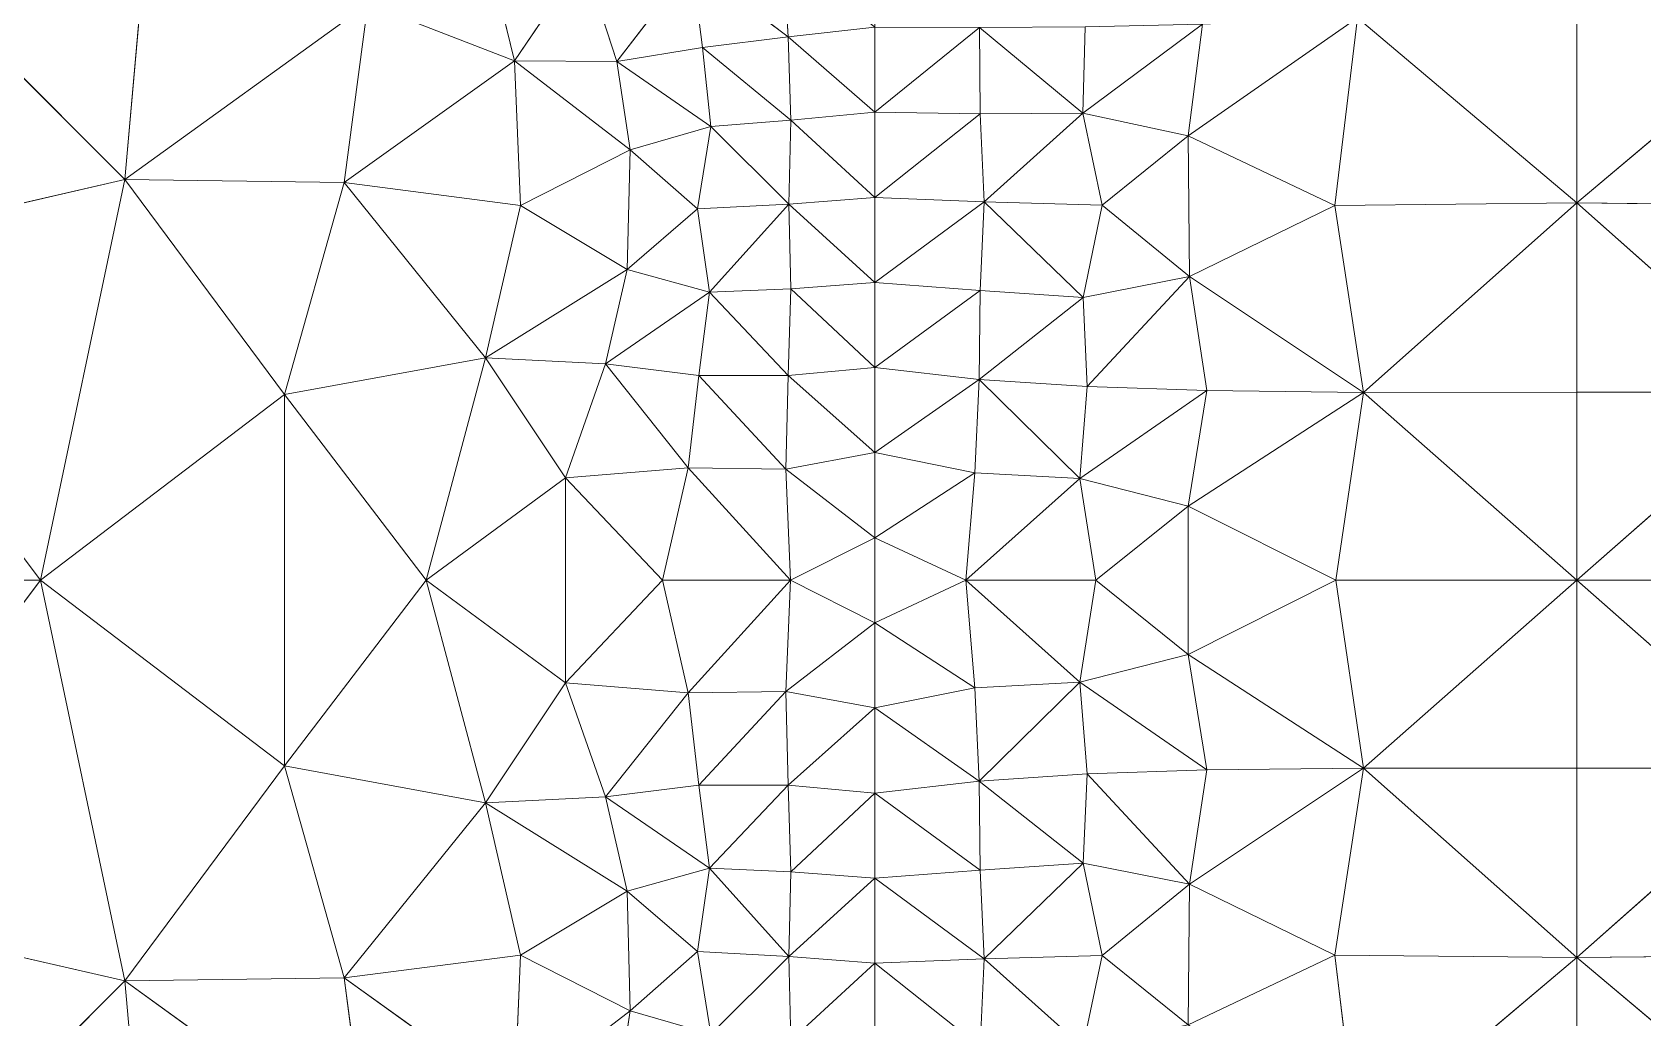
# Model space of a CAD drawing. Header units: metres. Extents: x 0 to 8, y 0 to 4.
# Drawn here: x 0.7 to 1.273, y 0.344 to 0.695 of the extents above; entities that cross this region are included whole.
import ezdxf

# ---------------------------------------------------------------- set-up
doc = ezdxf.new("R2010")
doc.units = ezdxf.units.M
doc.header["$MEASUREMENT"] = 0
for name, color, linetype, lineweight in [('DL_FE_MESH', 134, 'Continuous', 0), ('DL_FE_MESH_CELLS_10', 132, 'Continuous', 0), ('DL_FE_MESH_CELLS_9', 132, 'Continuous', 0), ('DL_TOPOLOGY', 7, 'Continuous', 0)]:
    doc.layers.add(name, color=color, linetype=linetype, lineweight=lineweight)

msp = doc.modelspace()

# ---------------------------------------------------------------- linework, layer by layer
at = {"layer": 'DL_FE_MESH'}
for p, q in [((0.87165, 0.68498), (0.85452, 0.75472)), ((0.73293, 0.64267), (0.74164, 0.74164)), ((0.73293, 0.64267), (0.64267, 0.73293)), ((0.96732, 0.72384), (0.9691, 0.69349)), ((0.87165, 0.68498), (0.89625, 0.72128)), ((0.90815, 0.68477), (0.89625, 0.72128)), ((0.93486, 0.71946), (0.90815, 0.68477)), ((0.9386, 0.6897), (0.93486, 0.71946)), ((0.9691, 0.69349), (0.93486, 0.71946)), ((0.73293, 0.64267), (0.81945, 0.70515)), ((0.81945, 0.70515), (0.81098, 0.6416)), ((0.87165, 0.68498), (0.81945, 0.70515)), ((1.11154, 0.65831), (1.17181, 0.70024)), ((1.16384, 0.63343), (1.17181, 0.70024)), ((1.25, 0.63437), (1.17181, 0.70024)), ((1.25, 0.63437), (1.25, 0.70417)), ((1.32819, 0.70024), (1.25, 0.63437)), ((1, 0.69697), (0.9691, 0.69349)), ((1.03721, 0.69682), (1, 0.66667)), ((1.03749, 0.66609), (1.03721, 0.69682)), ((1.07403, 0.6663), (1.03721, 0.69682)), ((1.11661, 0.69801), (1.07403, 0.6663)), ((1.07403, 0.6663), (1.07489, 0.69706)), ((1.11154, 0.65831), (1.11661, 0.69801)), ((0.90815, 0.68477), (0.9386, 0.6897)), ((0.9386, 0.6897), (0.9691, 0.69349)), ((0.94153, 0.66161), (0.9386, 0.6897)), ((0.97011, 0.66387), (0.9386, 0.6897)), ((0.9691, 0.69349), (1, 0.66667)), ((0.9691, 0.69349), (0.97011, 0.66387)), ((0.87165, 0.68498), (0.81098, 0.6416)), ((0.87381, 0.63349), (0.87165, 0.68498)), ((0.91282, 0.65325), (0.87165, 0.68498)), ((0.90815, 0.68477), (0.87165, 0.68498)), ((0.91282, 0.65325), (0.90815, 0.68477)), ((0.94153, 0.66161), (0.90815, 0.68477)), ((1, 0.66667), (0.97011, 0.66387)), ((1, 0.66667), (1.03749, 0.66609)), ((1.03749, 0.66609), (1, 0.63636)), ((1.03749, 0.66609), (1.07403, 0.6663)), ((1.03893, 0.63478), (1.03749, 0.66609)), ((1.07403, 0.6663), (1.03893, 0.63478)), ((1.08088, 0.63358), (1.07403, 0.6663)), ((1.07403, 0.6663), (1.11154, 0.65831)), ((0.91282, 0.65325), (0.94153, 0.66161)), ((0.9368, 0.63223), (0.94153, 0.66161)), ((0.94153, 0.66161), (0.97011, 0.66387)), ((0.96934, 0.63396), (0.94153, 0.66161)), ((0.97011, 0.66387), (0.96934, 0.63396)), ((0.97011, 0.66387), (1, 0.63636)), ((1.08088, 0.63358), (1.11154, 0.65831)), ((1.11154, 0.65831), (1.11201, 0.60816)), ((1.16384, 0.63343), (1.11154, 0.65831)), ((0.87381, 0.63349), (0.91282, 0.65325)), ((0.91282, 0.65325), (0.91176, 0.61071)), ((0.9368, 0.63223), (0.91282, 0.65325)), ((0.61575, 0.61575), (0.73293, 0.64267)), ((0.70286, 0.5), (0.73293, 0.64267)), ((0.78972, 0.56611), (0.73293, 0.64267)), ((0.73293, 0.64267), (0.81098, 0.6416)), ((0.78972, 0.56611), (0.81098, 0.6416)), ((0.81098, 0.6416), (0.87381, 0.63349)), ((0.86137, 0.57925), (0.81098, 0.6416)), ((0.86137, 0.57925), (0.87381, 0.63349)), ((0.91176, 0.61071), (0.87381, 0.63349)), ((0.91176, 0.61071), (0.9368, 0.63223)), ((0.9368, 0.63223), (0.96934, 0.63396)), ((0.94106, 0.60254), (0.9368, 0.63223)), ((0.96934, 0.63396), (0.94106, 0.60254)), ((1, 0.63636), (0.96934, 0.63396)), ((0.96934, 0.63396), (1, 0.60606)), ((0.96934, 0.63396), (0.97004, 0.60377)), ((1, 0.63636), (1.03893, 0.63478)), ((1.03893, 0.63478), (1, 0.60606)), ((1.03752, 0.60324), (1.03893, 0.63478)), ((1.03893, 0.63478), (1.08088, 0.63358)), ((1.07422, 0.60073), (1.03893, 0.63478)), ((1.07422, 0.60073), (1.08088, 0.63358)), ((1.11201, 0.60816), (1.08088, 0.63358)), ((1.11201, 0.60816), (1.16384, 0.63343)), ((1.16384, 0.63343), (1.25, 0.63437)), ((1.17397, 0.56691), (1.16384, 0.63343)), ((1.25, 0.63437), (1.17397, 0.56691)), ((1.25, 0.56695), (1.25, 0.63437)), ((1.25, 0.63437), (1.33616, 0.63343)), ((1.32603, 0.56691), (1.25, 0.63437)), ((0.70286, 0.5), (0.61575, 0.61575)), ((0.86137, 0.57925), (0.91176, 0.61071)), ((0.90407, 0.57705), (0.91176, 0.61071)), ((0.94106, 0.60254), (0.91176, 0.61071)), ((1.07422, 0.60073), (1.11201, 0.60816)), ((1.11201, 0.60816), (1.07554, 0.56897)), ((1.11819, 0.56755), (1.11201, 0.60816)), ((1.17397, 0.56691), (1.11201, 0.60816)), ((0.94106, 0.60254), (0.90407, 0.57705)), ((0.9373, 0.57296), (0.94106, 0.60254)), ((0.94106, 0.60254), (0.97004, 0.60377)), ((0.96908, 0.57291), (0.94106, 0.60254)), ((0.97004, 0.60377), (0.96908, 0.57291)), ((1, 0.60606), (0.97004, 0.60377)), ((0.97004, 0.60377), (1, 0.57576)), ((1, 0.60606), (1.03752, 0.60324)), ((1.03752, 0.60324), (1, 0.57576)), ((1.03712, 0.57154), (1.03752, 0.60324)), ((1.03752, 0.60324), (1.07422, 0.60073)), ((1.07422, 0.60073), (1.03712, 0.57154)), ((1.07554, 0.56897), (1.07422, 0.60073)), ((0.78972, 0.56611), (0.86137, 0.57925)), ((0.84026, 0.5), (0.86137, 0.57925)), ((0.88985, 0.53649), (0.86137, 0.57925)), ((0.86137, 0.57925), (0.90407, 0.57705)), ((0.88985, 0.53649), (0.90407, 0.57705)), ((0.90407, 0.57705), (0.9373, 0.57296)), ((0.93347, 0.5401), (0.90407, 0.57705)), ((1, 0.57576), (0.96908, 0.57291)), ((1, 0.57576), (1.03712, 0.57154)), ((0.93347, 0.5401), (0.9373, 0.57296)), ((0.9373, 0.57296), (0.96908, 0.57291)), ((0.96833, 0.53955), (0.9373, 0.57296)), ((0.96908, 0.57291), (0.96833, 0.53955)), ((0.96908, 0.57291), (1, 0.54545)), ((1.03712, 0.57154), (1, 0.54545)), ((1.03558, 0.5383), (1.03712, 0.57154)), ((1.03712, 0.57154), (1.07554, 0.56897)), ((1.07298, 0.53623), (1.03712, 0.57154)), ((1.07298, 0.53623), (1.07554, 0.56897)), ((1.07554, 0.56897), (1.11819, 0.56755)), ((0.70286, 0.5), (0.78972, 0.56611)), ((0.78972, 0.56611), (0.78972, 0.43389)), ((0.84026, 0.5), (0.78972, 0.56611)), ((1.11819, 0.56755), (1.07298, 0.53623)), ((1.11153, 0.52641), (1.11819, 0.56755)), ((1.11153, 0.52641), (1.17397, 0.56691)), ((1.11819, 0.56755), (1.17397, 0.56691)), ((1.16415, 0.5), (1.17397, 0.56691)), ((1.17397, 0.56691), (1.25, 0.56695)), ((1.25, 0.5), (1.17397, 0.56691)), ((1.25, 0.5), (1.25, 0.56695)), ((1.25, 0.56695), (1.32603, 0.56691)), ((1.32603, 0.56691), (1.25, 0.5)), ((1, 0.54545), (0.96833, 0.53955)), ((1, 0.54545), (1.03558, 0.5383)), ((0.88985, 0.53649), (0.93347, 0.5401)), ((0.92431, 0.5), (0.93347, 0.5401)), ((0.93347, 0.5401), (0.96833, 0.53955)), ((0.96989, 0.5), (0.93347, 0.5401)), ((0.96833, 0.53955), (1, 0.51515)), ((0.96833, 0.53955), (0.96989, 0.5)), ((0.84026, 0.5), (0.88985, 0.53649)), ((0.88985, 0.53649), (0.88985, 0.46351)), ((0.92431, 0.5), (0.88985, 0.53649)), ((1, 0.51515), (1.03558, 0.5383)), ((1.03242, 0.5), (1.03558, 0.5383)), ((1.07298, 0.53623), (1.03242, 0.5)), ((1.03558, 0.5383), (1.07298, 0.53623)), ((1.07869, 0.5), (1.07298, 0.53623)), ((1.07298, 0.53623), (1.11153, 0.52641)), ((1.07869, 0.5), (1.11153, 0.52641)), ((1.11153, 0.52641), (1.11153, 0.47359)), ((1.16415, 0.5), (1.11153, 0.52641)), ((1, 0.51515), (0.96989, 0.5)), ((1, 0.51515), (1.03242, 0.5)), ((0.70286, 0.5), (0.5, 0.5)), ((0.61575, 0.38425), (0.70286, 0.5)), ((0.73293, 0.35733), (0.70286, 0.5)), ((0.78972, 0.43389), (0.70286, 0.5)), ((0.78972, 0.43389), (0.84026, 0.5)), ((0.84026, 0.5), (0.86137, 0.42075)), ((0.88985, 0.46351), (0.84026, 0.5)), ((0.88985, 0.46351), (0.92431, 0.5)), ((0.93347, 0.4599), (0.92431, 0.5)), ((0.92431, 0.5), (0.96989, 0.5)), ((0.96989, 0.5), (0.93347, 0.4599)), ((0.96989, 0.5), (0.96833, 0.46045)), ((1, 0.48485), (0.96989, 0.5)), ((1, 0.48485), (1.03242, 0.5)), ((1.03558, 0.4617), (1.03242, 0.5)), ((1.03242, 0.5), (1.07869, 0.5)), ((1.07298, 0.46377), (1.03242, 0.5)), ((1.07298, 0.46377), (1.07869, 0.5)), ((1.11153, 0.47359), (1.07869, 0.5)), ((1.11153, 0.47359), (1.16415, 0.5)), ((1.17397, 0.43309), (1.16415, 0.5)), ((1.16415, 0.5), (1.25, 0.5)), ((1.25, 0.5), (1.17397, 0.43309)), ((1.25, 0.43305), (1.25, 0.5)), ((1.25, 0.5), (1.33585, 0.5)), ((1.32603, 0.43309), (1.25, 0.5)), ((1, 0.48485), (0.96833, 0.46045)), ((1.03558, 0.4617), (1, 0.48485)), ((1.07298, 0.46377), (1.11153, 0.47359)), ((1.11819, 0.43245), (1.11153, 0.47359)), ((1.17397, 0.43309), (1.11153, 0.47359)), ((0.86137, 0.42075), (0.88985, 0.46351)), ((0.90407, 0.42295), (0.88985, 0.46351)), ((0.88985, 0.46351), (0.93347, 0.4599)), ((0.93347, 0.4599), (0.90407, 0.42295)), ((0.93347, 0.4599), (0.96833, 0.46045)), ((0.9373, 0.42704), (0.93347, 0.4599)), ((0.96833, 0.46045), (0.9373, 0.42704)), ((1, 0.45455), (0.96833, 0.46045)), ((0.96833, 0.46045), (0.96908, 0.42709)), ((1, 0.45455), (1.03558, 0.4617)), ((1.03558, 0.4617), (1.07298, 0.46377)), ((1.03712, 0.42846), (1.03558, 0.4617)), ((1.07298, 0.46377), (1.03712, 0.42846)), ((1.07554, 0.43103), (1.07298, 0.46377)), ((1.11819, 0.43245), (1.07298, 0.46377)), ((0.96908, 0.42709), (1, 0.45455)), ((1.03712, 0.42846), (1, 0.45455)), ((0.73293, 0.35733), (0.78972, 0.43389)), ((0.81098, 0.3584), (0.78972, 0.43389)), ((0.86137, 0.42075), (0.78972, 0.43389)), ((1.03712, 0.42846), (1.07554, 0.43103)), ((1.07422, 0.39927), (1.07554, 0.43103)), ((1.07554, 0.43103), (1.11819, 0.43245)), ((1.11201, 0.39184), (1.07554, 0.43103)), ((1.11201, 0.39184), (1.17397, 0.43309)), ((1.11201, 0.39184), (1.11819, 0.43245)), ((1.11819, 0.43245), (1.17397, 0.43309)), ((1.16384, 0.36657), (1.17397, 0.43309)), ((1.17397, 0.43309), (1.25, 0.43305)), ((1.25, 0.36563), (1.17397, 0.43309)), ((1.25, 0.43305), (1.32603, 0.43309)), ((1.32603, 0.43309), (1.25, 0.36563)), ((1.25, 0.36563), (1.25, 0.43305)), ((0.90407, 0.42295), (0.9373, 0.42704)), ((0.9373, 0.42704), (0.96908, 0.42709)), ((0.94106, 0.39746), (0.9373, 0.42704)), ((0.96908, 0.42709), (0.94106, 0.39746)), ((1, 0.42424), (0.96908, 0.42709)), ((0.96908, 0.42709), (0.97004, 0.39623)), ((1, 0.42424), (1.03712, 0.42846)), ((1.03752, 0.39676), (1.03712, 0.42846)), ((1.07422, 0.39927), (1.03712, 0.42846)), ((0.86137, 0.42075), (0.81098, 0.3584)), ((0.86137, 0.42075), (0.90407, 0.42295)), ((0.87381, 0.36651), (0.86137, 0.42075)), ((0.91176, 0.38929), (0.86137, 0.42075)), ((0.91176, 0.38929), (0.90407, 0.42295)), ((0.94106, 0.39746), (0.90407, 0.42295)), ((0.97004, 0.39623), (1, 0.42424)), ((1.03752, 0.39676), (1, 0.42424)), ((0.91176, 0.38929), (0.94106, 0.39746)), ((0.9368, 0.36777), (0.94106, 0.39746)), ((0.94106, 0.39746), (0.97004, 0.39623)), ((0.96934, 0.36604), (0.94106, 0.39746)), ((0.97004, 0.39623), (0.96934, 0.36604)), ((1, 0.39394), (0.97004, 0.39623)), ((1, 0.39394), (1.03752, 0.39676)), ((1.03752, 0.39676), (1.07422, 0.39927)), ((1.03893, 0.36522), (1.03752, 0.39676)), ((1.07422, 0.39927), (1.03893, 0.36522)), ((1.08088, 0.36642), (1.07422, 0.39927)), ((1.07422, 0.39927), (1.11201, 0.39184)), ((0.96934, 0.36604), (1, 0.39394)), ((1.03893, 0.36522), (1, 0.39394)), ((1.08088, 0.36642), (1.11201, 0.39184)), ((1.11201, 0.39184), (1.11154, 0.34169)), ((1.16384, 0.36657), (1.11201, 0.39184)), ((0.87381, 0.36651), (0.91176, 0.38929)), ((0.91176, 0.38929), (0.91282, 0.34675)), ((0.9368, 0.36777), (0.91176, 0.38929)), ((0.73293, 0.35733), (0.61575, 0.38425)), ((0.91282, 0.34675), (0.9368, 0.36777)), ((0.94153, 0.33839), (0.9368, 0.36777)), ((0.9368, 0.36777), (0.96934, 0.36604)), ((0.87381, 0.36651), (0.81098, 0.3584)), ((0.87165, 0.31502), (0.87381, 0.36651)), ((0.91282, 0.34675), (0.87381, 0.36651)), ((0.96934, 0.36604), (0.94153, 0.33839)), ((1, 0.36364), (0.96934, 0.36604)), ((0.96934, 0.36604), (0.97011, 0.33613)), ((0.97011, 0.33613), (1, 0.36364)), ((1, 0.36364), (1.03893, 0.36522)), ((1.03749, 0.33391), (1, 0.36364)), ((1.03749, 0.33391), (1.03893, 0.36522)), ((1.03893, 0.36522), (1.08088, 0.36642)), ((1.07403, 0.3337), (1.03893, 0.36522)), ((1.07403, 0.3337), (1.08088, 0.36642)), ((1.11154, 0.34169), (1.08088, 0.36642)), ((1.11154, 0.34169), (1.16384, 0.36657)), ((1.17181, 0.29976), (1.16384, 0.36657)), ((1.16384, 0.36657), (1.25, 0.36563)), ((1.25, 0.36563), (1.17181, 0.29976)), ((1.25, 0.36563), (1.33616, 0.36657)), ((1.25, 0.29583), (1.25, 0.36563)), ((1.32819, 0.29976), (1.25, 0.36563)), ((0.73293, 0.35733), (0.64267, 0.26707)), ((0.81098, 0.3584), (0.73293, 0.35733)), ((0.74164, 0.25836), (0.73293, 0.35733)), ((0.81945, 0.29485), (0.73293, 0.35733)), ((0.81098, 0.3584), (0.81945, 0.29485)), ((0.87165, 0.31502), (0.81098, 0.3584)), ((0.87165, 0.31502), (0.91282, 0.34675)), ((0.90815, 0.31523), (0.91282, 0.34675)), ((0.94153, 0.33839), (0.91282, 0.34675))]:
    msp.add_line(p, q, dxfattribs=at)
at = {"layer": 'DL_FE_MESH_CELLS_10'}
for points in [[(0.85452, 0.75472), (0.81945, 0.70515), (0.87165, 0.68498)], [(0.85452, 0.75472), (0.87165, 0.68498), (0.89625, 0.72128)], [(0.64267, 0.73293), (0.73293, 0.64267), (0.74164, 0.74164)], [(0.81945, 0.70515), (0.74164, 0.74164), (0.73293, 0.64267)], [(0.64267, 0.73293), (0.61575, 0.61575), (0.73293, 0.64267)], [(0.93486, 0.71946), (0.9691, 0.69349), (0.96732, 0.72384)], [(1, 0.69697), (0.96732, 0.72384), (0.9691, 0.69349)], [(0.87165, 0.68498), (0.90815, 0.68477), (0.89625, 0.72128)], [(0.89625, 0.72128), (0.90815, 0.68477), (0.93486, 0.71946)], [(0.93486, 0.71946), (0.90815, 0.68477), (0.9386, 0.6897)], [(0.93486, 0.71946), (0.9386, 0.6897), (0.9691, 0.69349)], [(0.81945, 0.70515), (0.73293, 0.64267), (0.81098, 0.6416)], [(0.81945, 0.70515), (0.81098, 0.6416), (0.87165, 0.68498)], [(0.90815, 0.68477), (0.94153, 0.66161), (0.9386, 0.6897)], [(0.9386, 0.6897), (0.97011, 0.66387), (0.9691, 0.69349)], [(0.9386, 0.6897), (0.94153, 0.66161), (0.97011, 0.66387)], [(1, 0.66667), (0.9691, 0.69349), (0.97011, 0.66387)], [(0.87165, 0.68498), (0.81098, 0.6416), (0.87381, 0.63349)], [(0.87165, 0.68498), (0.87381, 0.63349), (0.91282, 0.65325)], [(0.87165, 0.68498), (0.91282, 0.65325), (0.90815, 0.68477)], [(0.90815, 0.68477), (0.91282, 0.65325), (0.94153, 0.66161)], [(0.91282, 0.65325), (0.9368, 0.63223), (0.94153, 0.66161)], [(0.94153, 0.66161), (0.9368, 0.63223), (0.96934, 0.63396)], [(0.94153, 0.66161), (0.96934, 0.63396), (0.97011, 0.66387)], [(1, 0.63636), (0.97011, 0.66387), (0.96934, 0.63396)], [(0.87381, 0.63349), (0.91176, 0.61071), (0.91282, 0.65325)], [(0.91282, 0.65325), (0.91176, 0.61071), (0.9368, 0.63223)], [(0.73293, 0.64267), (0.61575, 0.61575), (0.70286, 0.5)], [(0.73293, 0.64267), (0.70286, 0.5), (0.78972, 0.56611)], [(0.73293, 0.64267), (0.78972, 0.56611), (0.81098, 0.6416)], [(0.81098, 0.6416), (0.78972, 0.56611), (0.86137, 0.57925)], [(0.81098, 0.6416), (0.86137, 0.57925), (0.87381, 0.63349)], [(0.91176, 0.61071), (0.87381, 0.63349), (0.86137, 0.57925)], [(0.91176, 0.61071), (0.94106, 0.60254), (0.9368, 0.63223)], [(0.9368, 0.63223), (0.94106, 0.60254), (0.96934, 0.63396)], [(0.96934, 0.63396), (0.94106, 0.60254), (0.97004, 0.60377)], [(1, 0.60606), (0.96934, 0.63396), (0.97004, 0.60377)], [(0.5, 0.5), (0.70286, 0.5), (0.61575, 0.61575)], [(0.91176, 0.61071), (0.86137, 0.57925), (0.90407, 0.57705)], [(0.91176, 0.61071), (0.90407, 0.57705), (0.94106, 0.60254)], [(0.94106, 0.60254), (0.90407, 0.57705), (0.9373, 0.57296)], [(0.94106, 0.60254), (0.9373, 0.57296), (0.96908, 0.57291)], [(0.94106, 0.60254), (0.96908, 0.57291), (0.97004, 0.60377)], [(1, 0.57576), (0.97004, 0.60377), (0.96908, 0.57291)], [(0.86137, 0.57925), (0.78972, 0.56611), (0.84026, 0.5)], [(0.86137, 0.57925), (0.84026, 0.5), (0.88985, 0.53649)], [(0.86137, 0.57925), (0.88985, 0.53649), (0.90407, 0.57705)], [(0.90407, 0.57705), (0.88985, 0.53649), (0.93347, 0.5401)], [(0.90407, 0.57705), (0.93347, 0.5401), (0.9373, 0.57296)], [(0.9373, 0.57296), (0.93347, 0.5401), (0.96833, 0.53955)], [(0.9373, 0.57296), (0.96833, 0.53955), (0.96908, 0.57291)], [(1, 0.54545), (0.96908, 0.57291), (0.96833, 0.53955)], [(0.70286, 0.5), (0.78972, 0.43389), (0.78972, 0.56611)], [(0.78972, 0.56611), (0.78972, 0.43389), (0.84026, 0.5)], [(0.88985, 0.53649), (0.92431, 0.5), (0.93347, 0.5401)], [(0.93347, 0.5401), (0.92431, 0.5), (0.96989, 0.5)], [(0.93347, 0.5401), (0.96989, 0.5), (0.96833, 0.53955)], [(0.96989, 0.5), (1, 0.51515), (0.96833, 0.53955)], [(0.84026, 0.5), (0.88985, 0.46351), (0.88985, 0.53649)], [(0.88985, 0.53649), (0.88985, 0.46351), (0.92431, 0.5)], [(0.5, 0.5), (0.61575, 0.38425), (0.70286, 0.5)], [(0.70286, 0.5), (0.61575, 0.38425), (0.73293, 0.35733)], [(0.70286, 0.5), (0.73293, 0.35733), (0.78972, 0.43389)], [(0.78972, 0.43389), (0.86137, 0.42075), (0.84026, 0.5)], [(0.84026, 0.5), (0.86137, 0.42075), (0.88985, 0.46351)], [(0.88985, 0.46351), (0.93347, 0.4599), (0.92431, 0.5)], [(0.92431, 0.5), (0.93347, 0.4599), (0.96989, 0.5)], [(0.96989, 0.5), (0.93347, 0.4599), (0.96833, 0.46045)], [(0.96833, 0.46045), (1, 0.48485), (0.96989, 0.5)], [(0.86137, 0.42075), (0.90407, 0.42295), (0.88985, 0.46351)], [(0.88985, 0.46351), (0.90407, 0.42295), (0.93347, 0.4599)], [(0.93347, 0.4599), (0.90407, 0.42295), (0.9373, 0.42704)], [(0.93347, 0.4599), (0.9373, 0.42704), (0.96833, 0.46045)], [(0.96833, 0.46045), (0.9373, 0.42704), (0.96908, 0.42709)], [(0.96908, 0.42709), (1, 0.45455), (0.96833, 0.46045)], [(0.73293, 0.35733), (0.81098, 0.3584), (0.78972, 0.43389)], [(0.78972, 0.43389), (0.81098, 0.3584), (0.86137, 0.42075)], [(0.90407, 0.42295), (0.94106, 0.39746), (0.9373, 0.42704)], [(0.9373, 0.42704), (0.94106, 0.39746), (0.96908, 0.42709)], [(0.96908, 0.42709), (0.94106, 0.39746), (0.97004, 0.39623)], [(0.97004, 0.39623), (1, 0.42424), (0.96908, 0.42709)], [(0.86137, 0.42075), (0.81098, 0.3584), (0.87381, 0.36651)], [(0.90407, 0.42295), (0.86137, 0.42075), (0.91176, 0.38929)], [(0.91176, 0.38929), (0.86137, 0.42075), (0.87381, 0.36651)], [(0.90407, 0.42295), (0.91176, 0.38929), (0.94106, 0.39746)], [(0.91176, 0.38929), (0.9368, 0.36777), (0.94106, 0.39746)], [(0.94106, 0.39746), (0.9368, 0.36777), (0.96934, 0.36604)], [(0.94106, 0.39746), (0.96934, 0.36604), (0.97004, 0.39623)], [(0.96934, 0.36604), (1, 0.39394), (0.97004, 0.39623)], [(0.87381, 0.36651), (0.91282, 0.34675), (0.91176, 0.38929)], [(0.91176, 0.38929), (0.91282, 0.34675), (0.9368, 0.36777)], [(0.61575, 0.38425), (0.64267, 0.26707), (0.73293, 0.35733)], [(0.91282, 0.34675), (0.94153, 0.33839), (0.9368, 0.36777)], [(0.9368, 0.36777), (0.94153, 0.33839), (0.96934, 0.36604)], [(0.81098, 0.3584), (0.87165, 0.31502), (0.87381, 0.36651)], [(0.91282, 0.34675), (0.87381, 0.36651), (0.87165, 0.31502)], [(0.96934, 0.36604), (0.94153, 0.33839), (0.97011, 0.33613)], [(0.97011, 0.33613), (1, 0.36364), (0.96934, 0.36604)], [(0.73293, 0.35733), (0.64267, 0.26707), (0.74164, 0.25836)], [(0.81098, 0.3584), (0.73293, 0.35733), (0.81945, 0.29485)], [(0.81945, 0.29485), (0.73293, 0.35733), (0.74164, 0.25836)], [(0.81098, 0.3584), (0.81945, 0.29485), (0.87165, 0.31502)], [(0.91282, 0.34675), (0.87165, 0.31502), (0.90815, 0.31523)], [(0.91282, 0.34675), (0.90815, 0.31523), (0.94153, 0.33839)]]:
    msp.add_3dface(points, dxfattribs=at)
for points, invisible_edges in [([(1, 0.66667), (1, 0.69697), (0.9691, 0.69349)], 1), ([(1, 0.63636), (1, 0.66667), (0.97011, 0.66387)], 1), ([(1, 0.60606), (1, 0.63636), (0.96934, 0.63396)], 1), ([(1, 0.57576), (1, 0.60606), (0.97004, 0.60377)], 1), ([(1, 0.54545), (1, 0.57576), (0.96908, 0.57291)], 1), ([(0.96833, 0.53955), (1, 0.51515), (1, 0.54545)], 2), ([(1, 0.48485), (1, 0.51515), (0.96989, 0.5)], 1), ([(0.96833, 0.46045), (1, 0.45455), (1, 0.48485)], 2), ([(1, 0.42424), (1, 0.45455), (0.96908, 0.42709)], 1), ([(1, 0.39394), (1, 0.42424), (0.97004, 0.39623)], 1), ([(1, 0.36364), (1, 0.39394), (0.96934, 0.36604)], 1), ([(1, 0.33333), (1, 0.36364), (0.97011, 0.33613)], 1)]:
    msp.add_3dface(points, dxfattribs=dict(at, invisible_edges=invisible_edges))
at = {"layer": 'DL_FE_MESH_CELLS_9'}
for points in [[(1.17181, 0.70024), (1.11661, 0.69801), (1.11154, 0.65831)], [(1.17181, 0.70024), (1.11154, 0.65831), (1.16384, 0.63343)], [(1.17181, 0.70024), (1.16384, 0.63343), (1.25, 0.63437)], [(1.17181, 0.70024), (1.25, 0.63437), (1.25, 0.70417)], [(1.25, 0.70417), (1.25, 0.63437), (1.32819, 0.70024)], [(1.32819, 0.70024), (1.25, 0.63437), (1.33616, 0.63343)], [(1.03721, 0.69682), (1, 0.66667), (1.03749, 0.66609)], [(1.03721, 0.69682), (1.07403, 0.6663), (1.07489, 0.69706)], [(1.03721, 0.69682), (1.03749, 0.66609), (1.07403, 0.6663)], [(1.11661, 0.69801), (1.07403, 0.6663), (1.11154, 0.65831)], [(1.07489, 0.69706), (1.07403, 0.6663), (1.11661, 0.69801)], [(1.03749, 0.66609), (1, 0.63636), (1.03893, 0.63478)], [(1.03749, 0.66609), (1.03893, 0.63478), (1.07403, 0.6663)], [(1.07403, 0.6663), (1.03893, 0.63478), (1.08088, 0.63358)], [(1.07403, 0.6663), (1.08088, 0.63358), (1.11154, 0.65831)], [(1.08088, 0.63358), (1.11201, 0.60816), (1.11154, 0.65831)], [(1.11154, 0.65831), (1.11201, 0.60816), (1.16384, 0.63343)], [(1.03893, 0.63478), (1, 0.60606), (1.03752, 0.60324)], [(1.03893, 0.63478), (1.03752, 0.60324), (1.07422, 0.60073)], [(1.03893, 0.63478), (1.07422, 0.60073), (1.08088, 0.63358)], [(1.08088, 0.63358), (1.07422, 0.60073), (1.11201, 0.60816)], [(1.11201, 0.60816), (1.17397, 0.56691), (1.16384, 0.63343)], [(1.16384, 0.63343), (1.17397, 0.56691), (1.25, 0.63437)], [(1.25, 0.63437), (1.17397, 0.56691), (1.25, 0.56695)], [(1.25, 0.63437), (1.25, 0.56695), (1.32603, 0.56691)], [(1.25, 0.63437), (1.32603, 0.56691), (1.33616, 0.63343)], [(1.07422, 0.60073), (1.07554, 0.56897), (1.11201, 0.60816)], [(1.11201, 0.60816), (1.07554, 0.56897), (1.11819, 0.56755)], [(1.11201, 0.60816), (1.11819, 0.56755), (1.17397, 0.56691)], [(1.03752, 0.60324), (1, 0.57576), (1.03712, 0.57154)], [(1.03752, 0.60324), (1.03712, 0.57154), (1.07422, 0.60073)], [(1.07422, 0.60073), (1.03712, 0.57154), (1.07554, 0.56897)], [(1.03712, 0.57154), (1, 0.54545), (1.03558, 0.5383)], [(1.03712, 0.57154), (1.03558, 0.5383), (1.07298, 0.53623)], [(1.03712, 0.57154), (1.07298, 0.53623), (1.07554, 0.56897)], [(1.07554, 0.56897), (1.07298, 0.53623), (1.11819, 0.56755)], [(1.11819, 0.56755), (1.07298, 0.53623), (1.11153, 0.52641)], [(1.17397, 0.56691), (1.11819, 0.56755), (1.11153, 0.52641)], [(1.17397, 0.56691), (1.11153, 0.52641), (1.16415, 0.5)], [(1.17397, 0.56691), (1.16415, 0.5), (1.25, 0.5)], [(1.17397, 0.56691), (1.25, 0.5), (1.25, 0.56695)], [(1.25, 0.56695), (1.25, 0.5), (1.32603, 0.56691)], [(1.32603, 0.56691), (1.25, 0.5), (1.33585, 0.5)], [(1.03558, 0.5383), (1, 0.51515), (1.03242, 0.5)], [(1.03558, 0.5383), (1.03242, 0.5), (1.07298, 0.53623)], [(1.07298, 0.53623), (1.03242, 0.5), (1.07869, 0.5)], [(1.07298, 0.53623), (1.07869, 0.5), (1.11153, 0.52641)], [(1.07869, 0.5), (1.11153, 0.47359), (1.11153, 0.52641)], [(1.11153, 0.52641), (1.11153, 0.47359), (1.16415, 0.5)], [(1.03242, 0.5), (1, 0.48485), (1.03558, 0.4617)], [(1.03242, 0.5), (1.03558, 0.4617), (1.07298, 0.46377)], [(1.03242, 0.5), (1.07298, 0.46377), (1.07869, 0.5)], [(1.07869, 0.5), (1.07298, 0.46377), (1.11153, 0.47359)], [(1.16415, 0.5), (1.11153, 0.47359), (1.17397, 0.43309)], [(1.16415, 0.5), (1.17397, 0.43309), (1.25, 0.5)], [(1.25, 0.5), (1.17397, 0.43309), (1.25, 0.43305)], [(1.25, 0.5), (1.25, 0.43305), (1.32603, 0.43309)], [(1.25, 0.5), (1.32603, 0.43309), (1.33585, 0.5)], [(1.07298, 0.46377), (1.11819, 0.43245), (1.11153, 0.47359)], [(1.17397, 0.43309), (1.11153, 0.47359), (1.11819, 0.43245)], [(1, 0.45455), (1.03712, 0.42846), (1.03558, 0.4617)], [(1.03558, 0.4617), (1.03712, 0.42846), (1.07298, 0.46377)], [(1.07298, 0.46377), (1.03712, 0.42846), (1.07554, 0.43103)], [(1.07298, 0.46377), (1.07554, 0.43103), (1.11819, 0.43245)], [(1.03712, 0.42846), (1.07422, 0.39927), (1.07554, 0.43103)], [(1.07554, 0.43103), (1.07422, 0.39927), (1.11201, 0.39184)], [(1.07554, 0.43103), (1.11201, 0.39184), (1.11819, 0.43245)], [(1.17397, 0.43309), (1.11819, 0.43245), (1.11201, 0.39184)], [(1.17397, 0.43309), (1.11201, 0.39184), (1.16384, 0.36657)], [(1.17397, 0.43309), (1.16384, 0.36657), (1.25, 0.36563)], [(1.17397, 0.43309), (1.25, 0.36563), (1.25, 0.43305)], [(1.32603, 0.43309), (1.25, 0.36563), (1.33616, 0.36657)], [(1.25, 0.43305), (1.25, 0.36563), (1.32603, 0.43309)], [(1, 0.42424), (1.03752, 0.39676), (1.03712, 0.42846)], [(1.03712, 0.42846), (1.03752, 0.39676), (1.07422, 0.39927)], [(1, 0.39394), (1.03893, 0.36522), (1.03752, 0.39676)], [(1.03752, 0.39676), (1.03893, 0.36522), (1.07422, 0.39927)], [(1.07422, 0.39927), (1.03893, 0.36522), (1.08088, 0.36642)], [(1.07422, 0.39927), (1.08088, 0.36642), (1.11201, 0.39184)], [(1.08088, 0.36642), (1.11154, 0.34169), (1.11201, 0.39184)], [(1.11201, 0.39184), (1.11154, 0.34169), (1.16384, 0.36657)], [(1, 0.36364), (1.03749, 0.33391), (1.03893, 0.36522)], [(1.03893, 0.36522), (1.03749, 0.33391), (1.07403, 0.3337)], [(1.03893, 0.36522), (1.07403, 0.3337), (1.08088, 0.36642)], [(1.08088, 0.36642), (1.07403, 0.3337), (1.11154, 0.34169)], [(1.11154, 0.34169), (1.17181, 0.29976), (1.16384, 0.36657)], [(1.16384, 0.36657), (1.17181, 0.29976), (1.25, 0.36563)], [(1.25, 0.36563), (1.17181, 0.29976), (1.25, 0.29583)], [(1.25, 0.36563), (1.32819, 0.29976), (1.33616, 0.36657)], [(1.25, 0.36563), (1.25, 0.29583), (1.32819, 0.29976)]]:
    msp.add_3dface(points, dxfattribs=at)
for points, invisible_edges in [([(1, 0.69697), (1, 0.66667), (1.03721, 0.69682)], 1), ([(1, 0.66667), (1, 0.63636), (1.03749, 0.66609)], 1), ([(1, 0.63636), (1, 0.60606), (1.03893, 0.63478)], 1), ([(1, 0.60606), (1, 0.57576), (1.03752, 0.60324)], 1), ([(1, 0.57576), (1, 0.54545), (1.03712, 0.57154)], 1), ([(1.03558, 0.5383), (1, 0.54545), (1, 0.51515)], 2), ([(1, 0.51515), (1, 0.48485), (1.03242, 0.5)], 1), ([(1.03558, 0.4617), (1, 0.48485), (1, 0.45455)], 2), ([(1, 0.45455), (1, 0.42424), (1.03712, 0.42846)], 1), ([(1, 0.42424), (1, 0.39394), (1.03752, 0.39676)], 1), ([(1, 0.39394), (1, 0.36364), (1.03893, 0.36522)], 1), ([(1, 0.36364), (1, 0.33333), (1.03749, 0.33391)], 1)]:
    msp.add_3dface(points, dxfattribs=dict(at, invisible_edges=invisible_edges))
at = {"layer": 'DL_TOPOLOGY'}
msp.add_line((1, 1), (1, 0), dxfattribs=at)

doc.saveas('drawing.dxf')
